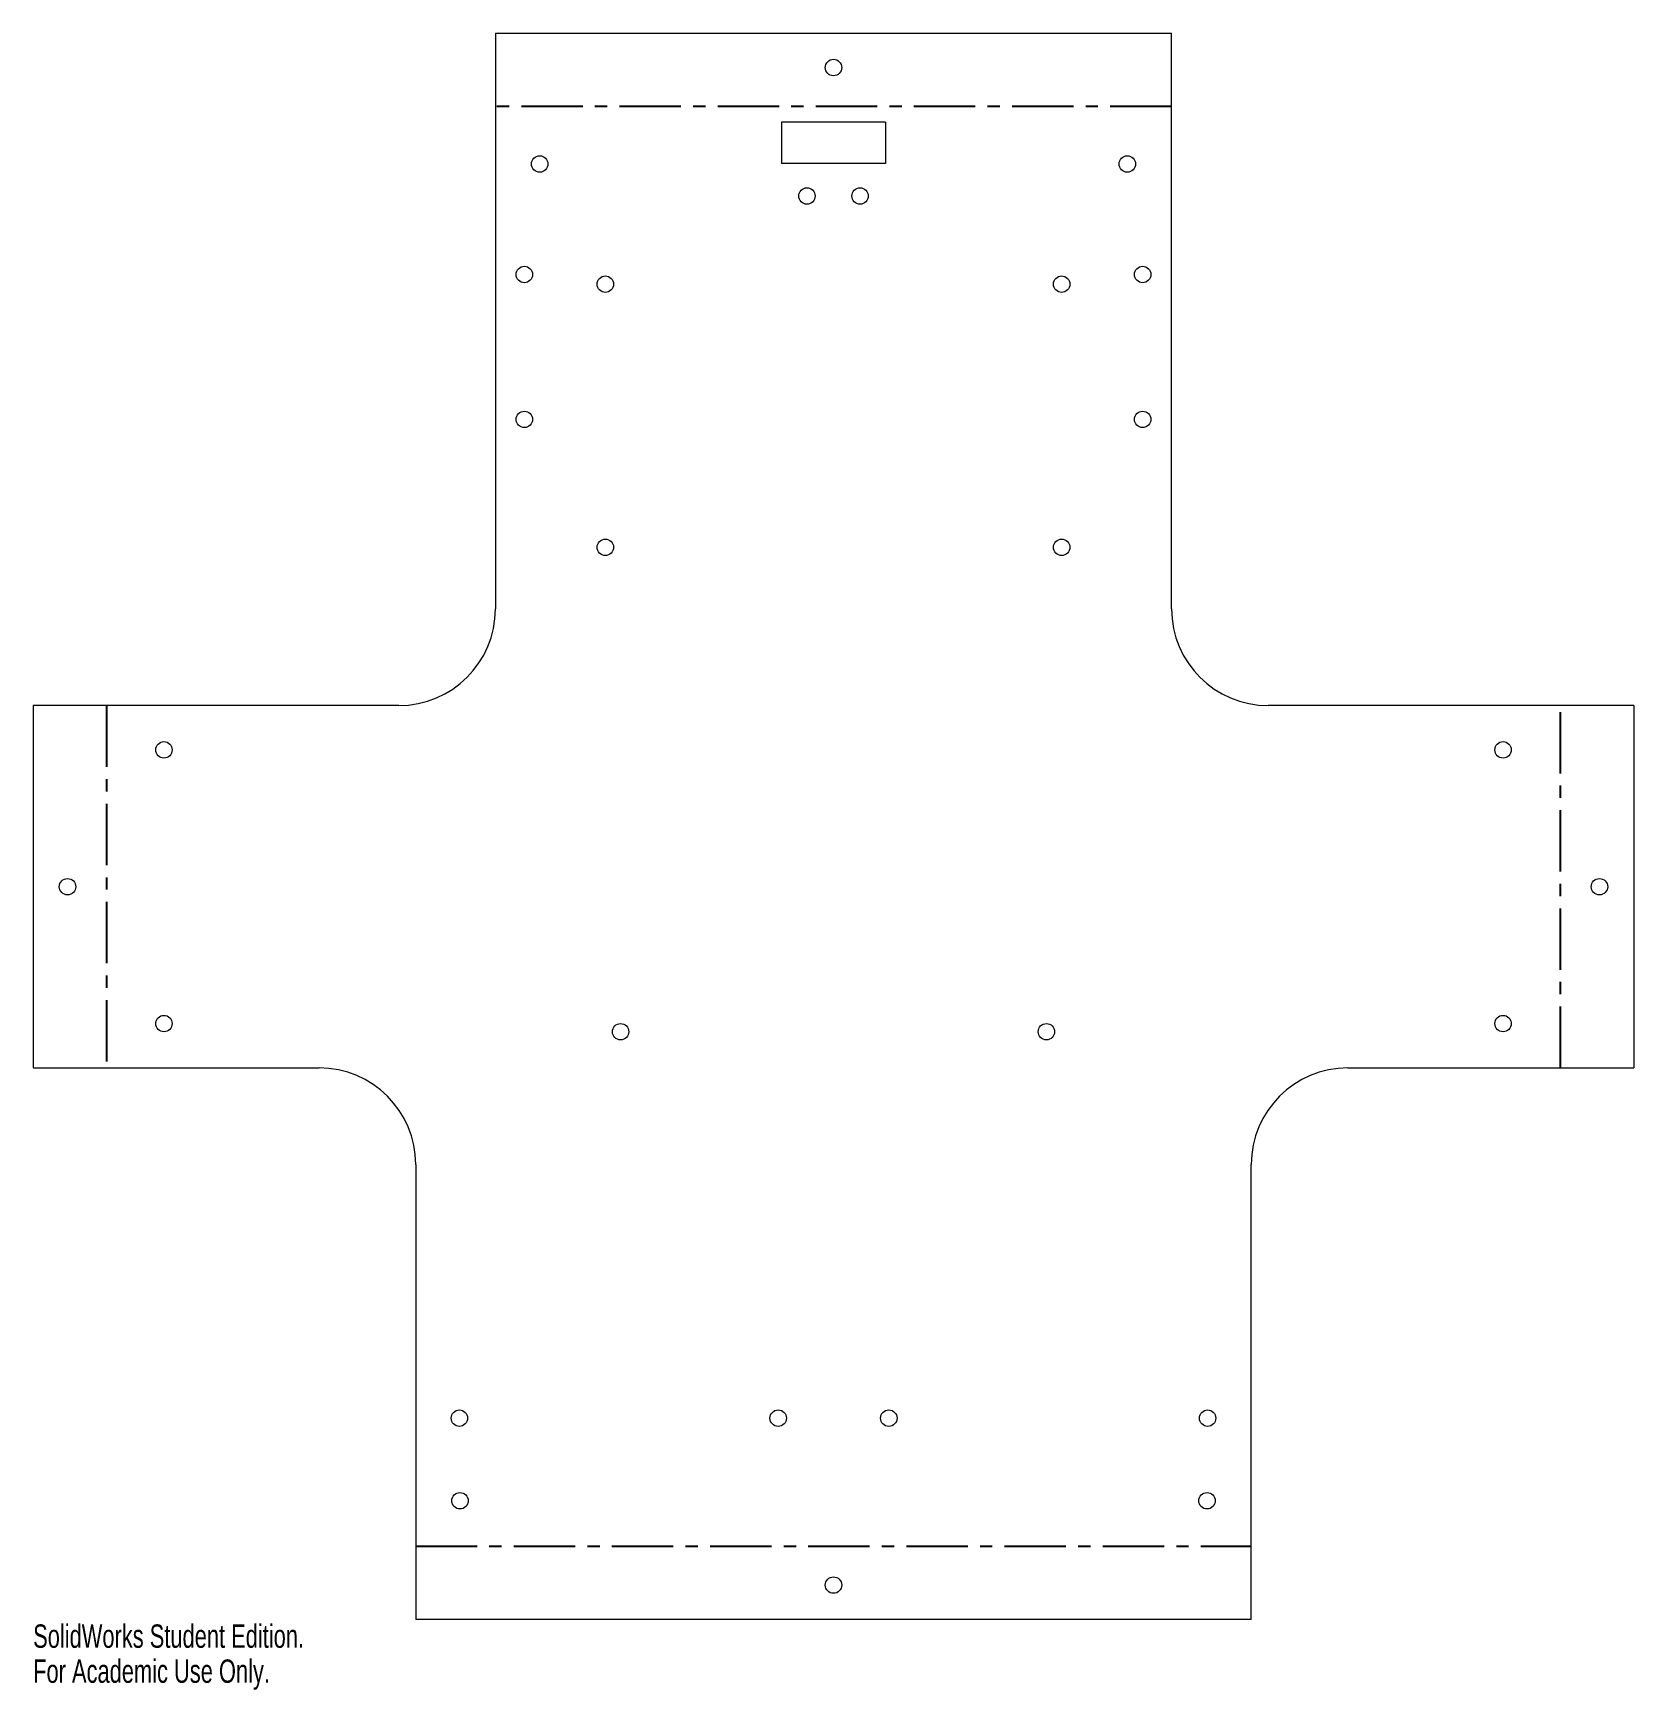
# Model space of a CAD drawing. Header units: millimetres. Extents: x -79 to 252, y -29 to 314.
import ezdxf

# ---------------------------------------------------------------- set-up
doc = ezdxf.new("R2010")
doc.units = ezdxf.units.MM
doc.linetypes.add('CENTERX2', pattern=[20.32, 12.7, -2.54, 2.54, -2.54])
doc.styles.add('SLDTEXTSTYLE0', font='TXT', dxfattribs={"width": 0.7})

msp = doc.modelspace()

# ---------------------------------------------------------------- linework, layer by layer
at = {"color": 7, "linetype": 'Continuous', "lineweight": 15}
for p, q in [((16.5, 314.2), (16.5, 195)), ((16.5, 314.2), (156.5, 314.2)), ((156.5, 195), (156.5, 314.2)), ((75.75, 295.74), (75.75, 287.24)), ((97.25, 295.74), (75.75, 295.74)), ((97.25, 295.74), (97.25, 287.24)), ((97.25, 287.24), (75.75, 287.24)), ((-79.2, 175), (-79.2, 100)), ((-3.5, 175), (-79.2, 175)), ((252.2, 175), (176.5, 175)), ((252.2, 175), (252.2, 100)), ((-79.2, 100), (-20, 100)), ((193, 100), (252.2, 100)), ((0, 80), (0, -14.2)), ((173, -14.2), (173, 80)), ((173, -14.2), (0, -14.2))]:
    msp.add_line(p, q, dxfattribs=at)
at = {"color": 7, "linetype": 'CENTERX2'}
for p, q in [((156.5, 299), (16.5, 299)), ((-64, 175), (-64, 100)), ((237, 100), (237, 175)), ((0, 1), (173, 1))]:
    msp.add_line(p, q, dxfattribs=at)
at = {"color": 7, "linetype": 'Continuous', "lineweight": 15}
for centre in [(86.5, 307.08), (25.67, 287.12), (147.33, 287.12), (81, 280.49), (92, 280.49), (22.5, 264.24), (150.5, 264.24), (39.26, 262.24), (133.74, 262.24), (22.5, 234.24), (150.5, 234.24), (39.26, 207.76), (133.74, 207.76), (-52.12, 165.83), (225.12, 165.83), (-72.08, 137.5), (245.08, 137.5), (-52.12, 109.17), (225.12, 109.17), (42.42, 107.48), (130.58, 107.48), (9.05, 27.48), (75.05, 27.48), (97.95, 27.48), (163.95, 27.48), (9.17, 10.38), (163.83, 10.38), (86.5, -7.08)]:
    msp.add_circle(centre, 1.7, dxfattribs=at)
for centre, start, end in [((-3.5, 195), 270, 0), ((176.5, 195), 180, 270), ((-20, 80), 0, 90), ((193, 80), 90, 180)]:
    msp.add_arc(centre, 20, start, end, dxfattribs=at)

# ---------------------------------------------------------------- texts
at = {"color": 7, "linetype": 'Continuous', "char_height": 4.8336, "attachment_point": 1, "style": 'SLDTEXTSTYLE0'}
for s, insert in [('SolidWorks Student Edition.', (-79.2, -15.22)), ('For Academic Use Only.', (-79.2, -22.47))]:
    msp.add_mtext(s, dxfattribs=dict(at, insert=insert))

doc.saveas('drawing.dxf')
